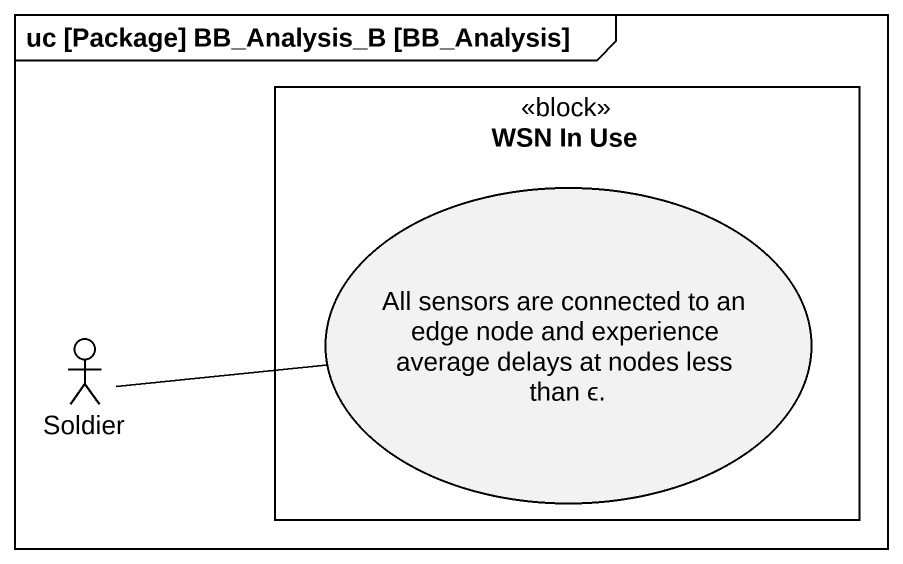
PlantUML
@startuml
mainframe uc [Package] BB_Analysis_B [BB_Analysis]
rectangle "WSN In Use" as WSN_In_Use <<block>> {
  usecase "All sensors are connected to an edge node and experience average delays at nodes less than ϵ." as All_sensors_are_connected
}
actor Soldier
Soldier -right- All_sensors_are_connected
@enduml
